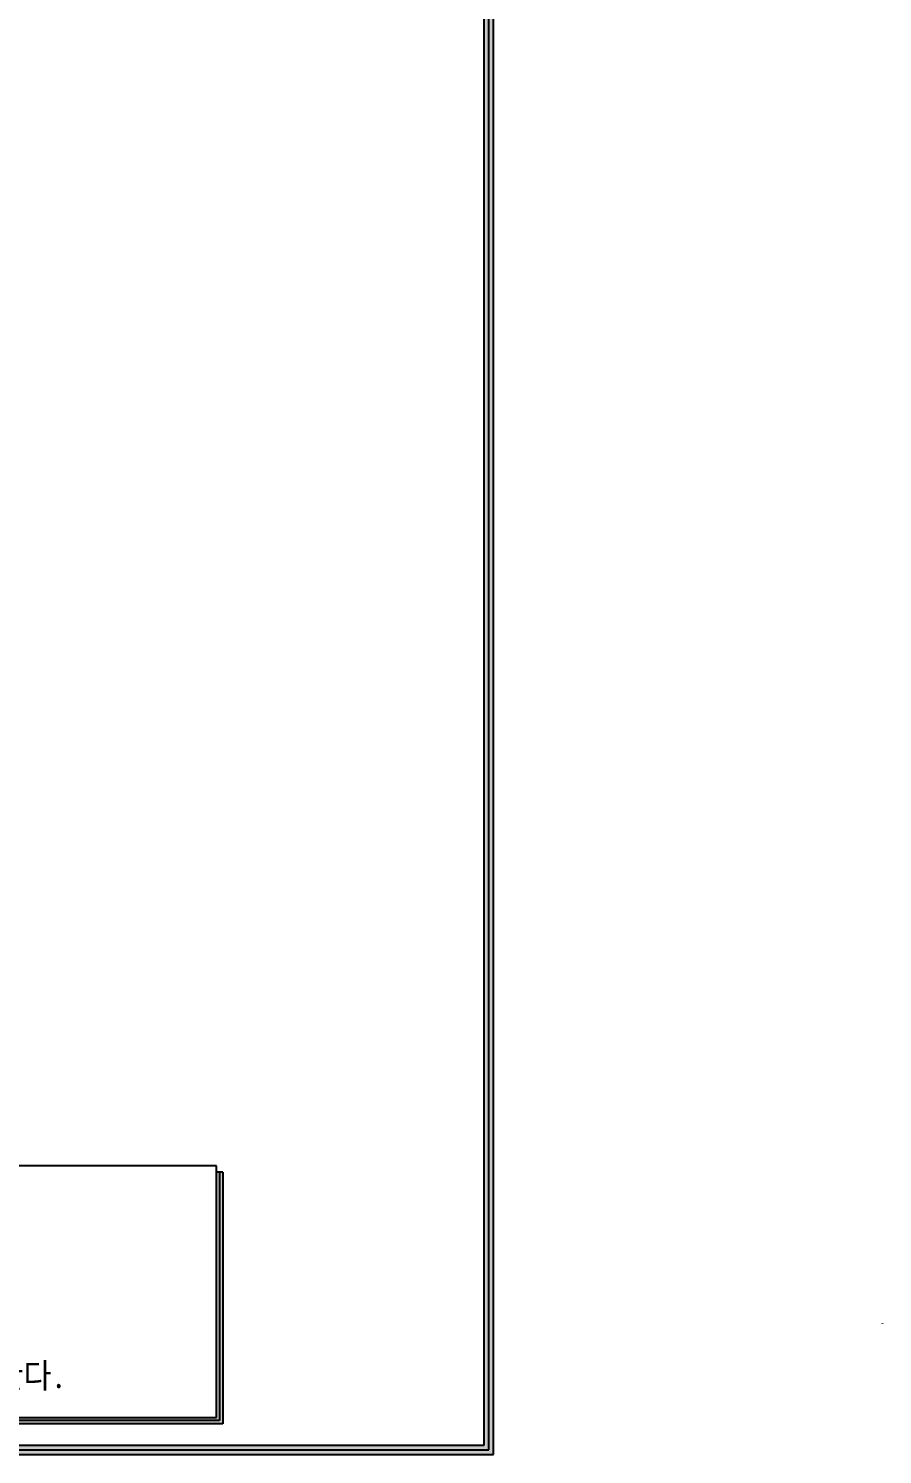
# Model space of a CAD drawing. Extents: x 2558 to 85222, y -662 to 28852.
# Drawn here: x 36532 to 43419, y 5840 to 17346 of the extents above; entities that cross this region are included whole.
import ezdxf

# ---------------------------------------------------------------- set-up
doc = ezdxf.new("R2010")
doc.units = 0
doc.header["$MEASUREMENT"] = 0
doc.layers.get('0').update_dxf_attribs({"linetype": 'CONTINUOUS'})
for name, color, linetype in [('DIMENSION', 2, 'CONTINUOUS'), ('T40', 3, 'CONTINUOUS'), ('TABLE', 7, 'CONTINUOUS')]:
    doc.layers.add(name, color=color, linetype=linetype)
doc.styles.add('돋움체', font='DotumChe.ttf')

# ---------------------------------------------------------------- blocks, each defined once
blk = doc.blocks.new('RCSTD2_BMDSFD_OUTLINE')
for p, q in [((0, 0), (0, 1)), ((0, 1), (0.99997, 1)), ((0.99997, 0), (0, 0)), ((0.032423, -0.008429), (0.032423, 0)), ((0.99997, 1), (0.99997, 0)), ((1.008399, 0.967577), (0.99997, 0.967577))]:
    blk.add_line(p, q)
at = {"color": 2}
for points in [[(0.032423, 0), (0.032423, -0.008429), (0.99997, 0), (1.008399, -0.008429)], [(0.99997, 0), (1.008399, -0.008429), (0.99997, 0.967577), (1.008399, 0.967577)]]:
    blk.add_solid(points, dxfattribs=at)
at = {"layer": 'DIMENSION'}
for p, q in [((1.004199, 0.967577), (1.004199, -0.004229)), ((1.008399, 0.967577), (1.008399, -0.008429)), ((1.004199, -0.004229), (0.032423, -0.004229)), ((1.008399, -0.008429), (0.032423, -0.008429))]:
    blk.add_line(p, q, dxfattribs=at)
blk = doc.blocks.new('RCSTD1_STANDARD_OUTLINE')
blk.add_line((14633.020685, 2203.535354), (14583.020685, 2203.535354))
at = {"color": 2}
blk.add_line((14608.020685, 198.044521), (2840.918608, 198.044521), dxfattribs=at)
for points in [[(16818.211561, -75), (16743.211561, 0), (16818.211561, 22315.337421), (16743.211561, 22315.337421)], [(14583.020685, 223.044521), (14633.020685, 173.044521), (14583.020685, 2203.535354), (14633.020685, 2203.535354)], [(2840.918608, 223.044521), (2840.918608, 173.044521), (14583.020685, 223.044521), (14633.020685, 173.044521)], [(168.75, 0), (168.75, -75), (16743.211561, 0), (16818.211561, -75)]]:
    blk.add_solid(points, dxfattribs=at)
at = {"layer": 'TABLE'}
for p, q in [((16743.211561, 0), (16743.211561, 22484.087421)), ((0, 0), (16743.211561, 0))]:
    blk.add_line(p, q, dxfattribs=at)
at = {"layer": 'TABLE', "color": 2}
for p, q in [((16780.711561, -37.5), (16780.711561, 22315.337421)), ((16818.211561, -75), (16818.211561, 22315.337421)), ((14608.020685, 2203.535354), (14608.020685, 198.044521)), ((14633.020685, 2203.535354), (14633.020685, 173.044521)), ((14633.020685, 173.044521), (2840.918608, 173.044521)), ((168.75, -37.5), (16780.711561, -37.5)), ((168.75, -75), (16818.211561, -75))]:
    blk.add_line(p, q, dxfattribs=at)
at = {"layer": 'TABLE', "color": 7}
for p, q in [((14583.020685, 2253.535354), (4519.994012, 2253.535354)), ((14583.020685, 223.044521), (14583.020685, 2253.535354)), ((2790.918608, 223.044521), (14583.020685, 223.044521))]:
    blk.add_line(p, q, dxfattribs=at)
at = {"layer": 'T40', "style": '돋움체', "width": 0.9}
blk.add_text('콘크리트 타설후 충분히 양생시켜 기준강도를 확보한 후 거푸집 및 동바리를 철거해야 한다.', height=200, dxfattribs=at).set_placement((3615.161653, 461.3378))

msp = doc.modelspace()

# ---------------------------------------------------------------- block references
for name, p in [('RCSTD1_STANDARD_OUTLINE', (23464.479719, 5914.787746)), ('RCSTD2_BMDSFD_OUTLINE', (43418.225104, 6894.381689))]:
    msp.add_blockref(name, p)

doc.saveas('drawing.dxf')
